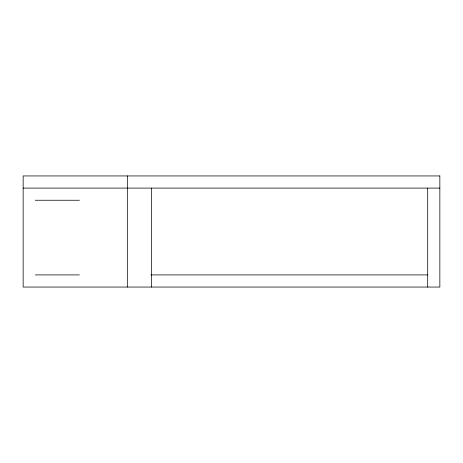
<?xml version="1.0" encoding="UTF-8"?>
<svg xmlns="http://www.w3.org/2000/svg" width="463" height="463" viewBox="0 0 463 463"><rect width="100%" height="100%" fill="white"/><g stroke="black" fill="none" stroke-linecap="round" stroke-linejoin="round"><path stroke-width="0.69" d="M23.15 188.094L439.85 188.094M35.304 200.248L79.433 200.248M35.304 274.906L79.387 274.906M150.926 274.906L427.696 274.906M427.696 188.094L427.696 287.06M151.632 188.094L151.632 287.06M127.325 175.94L127.325 287.06M439.85 175.94L23.15 175.94L23.15 287.06L439.85 287.06L439.85 175.94"/></g></svg>
